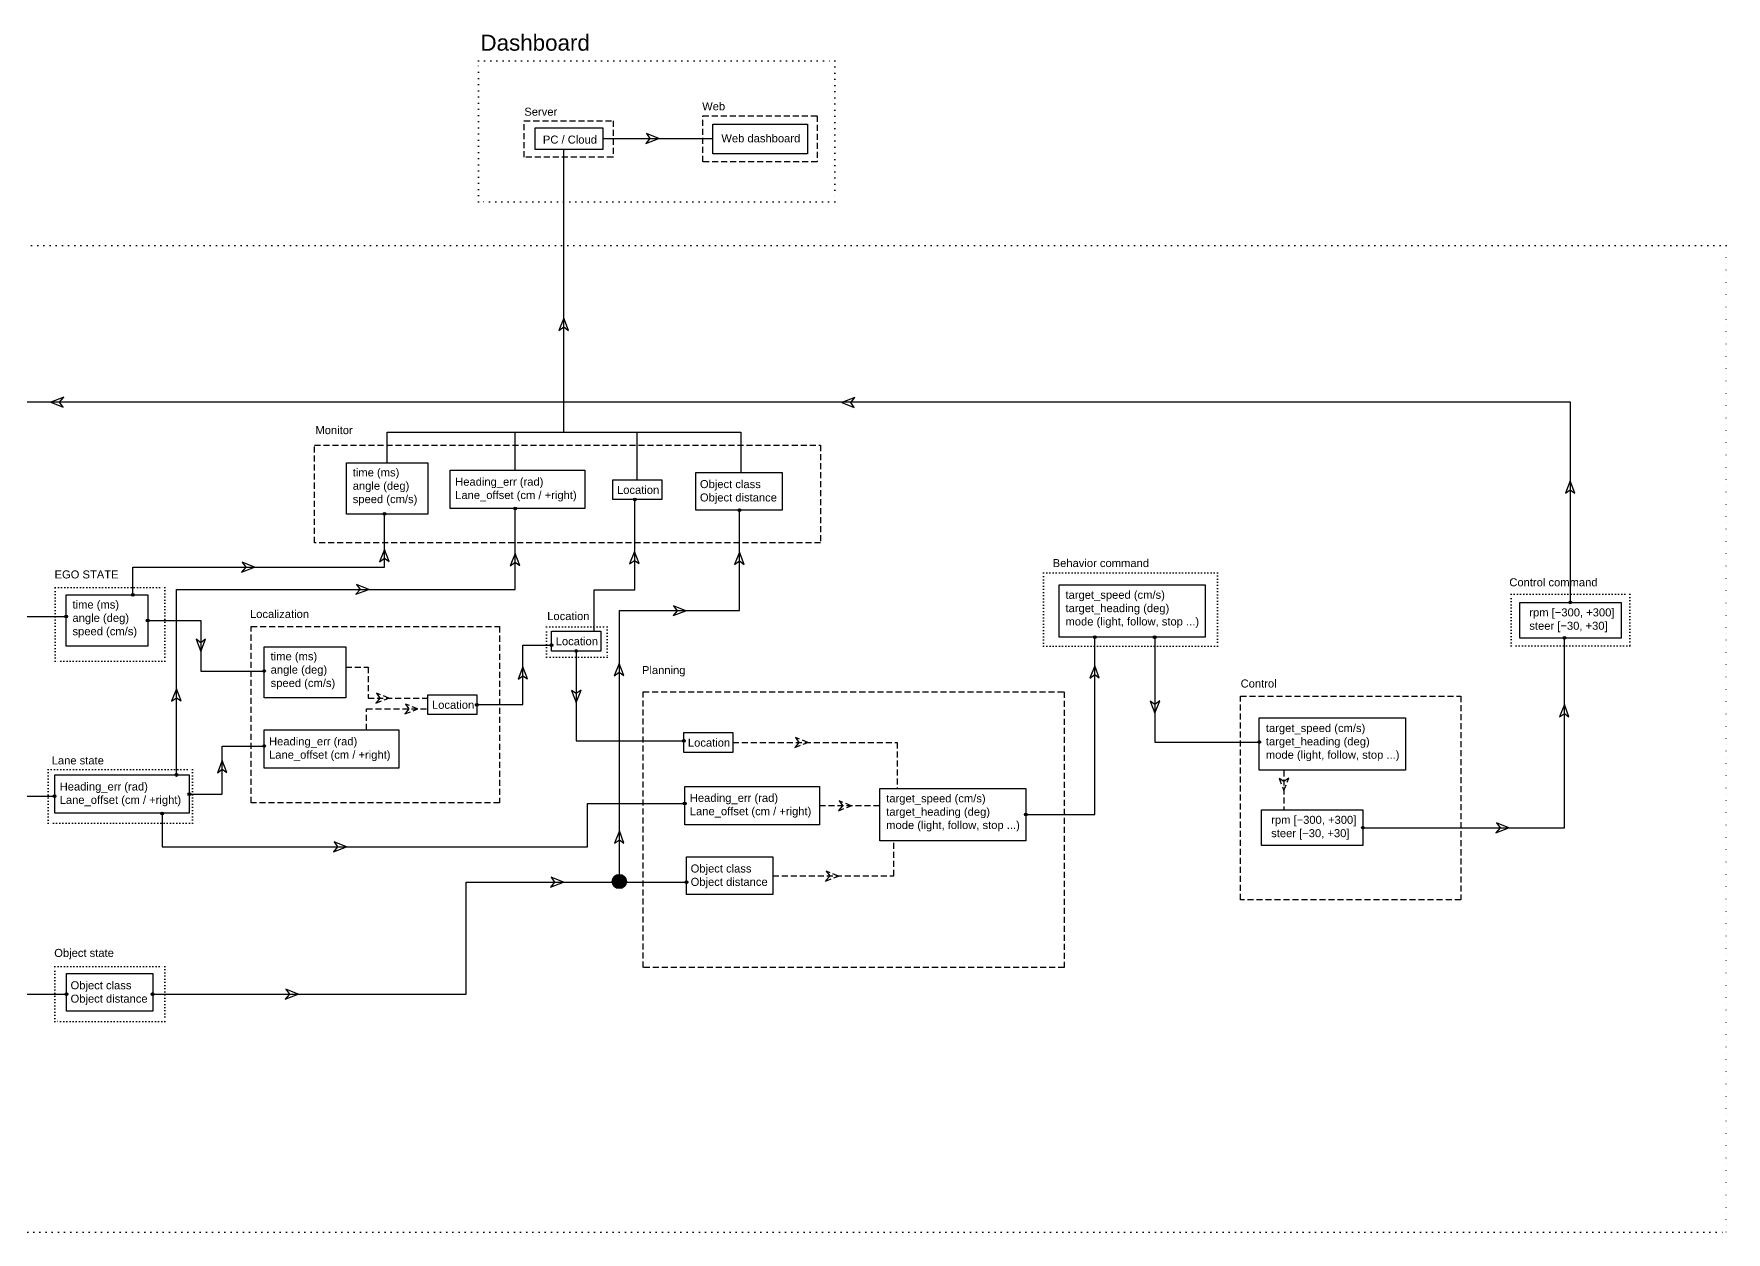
# Model space of a CAD drawing. Header units: inches. Extents: x 1717 to 3639, y 1530 to 2556.
# Drawn here: x 2582 to 3639, y 1530 to 2278 of the extents above; entities that cross this region are included whole.
import ezdxf

# ---------------------------------------------------------------- set-up
doc = ezdxf.new("R2010")
doc.units = ezdxf.units.IN
doc.header["$LTSCALE"] = 15
doc.header["$MEASUREMENT"] = 0
for name, pattern in [('DASHED2', [0.375, 0.25, -0.125]), ('DOT', [0.25, 0, -0.25]), ('DOT2', [0.125, 0, -0.125])]:
    doc.linetypes.add(name, pattern=pattern)
for name, color, linetype in [('1', 8, 'DOT'), ('algorithm', 190, 'DASHED2'), ('module', 50, 'DASHED2'), ('topic', 90, 'DOT2')]:
    doc.layers.add(name, color=color, linetype=linetype)
doc.styles.get("Standard").update_dxf_attribs({"font": 'arial.ttf'})

msp = doc.modelspace()

# ---------------------------------------------------------------- hatches: boundary and pattern name
h = msp.add_hatch(color=256)
h.dxf.hatch_style = 1
h.paths.add_polyline_path([(2958.3, 1987.4, 0.414214), (2957.5, 1988.3), (2957.5, 1986.6, 0.414214)])
h.paths.add_polyline_path([(2957.5, 1987.5), (2956.6, 1987.5, 0.004896), (2956.6, 1987.4, 0.414214), (2957.5, 1986.6)])
h.paths.add_polyline_path([(2957.5, 1988.3, 0.408489), (2956.6, 1987.5), (2957.5, 1987.5)])
h = msp.add_hatch(color=256)
h.dxf.hatch_style = 1
h.paths.add_polyline_path([(2802.1, 1978.5, 0.414214), (2801.2, 1979.4), (2801.2, 1977.6, 0.414214)])
h.paths.add_polyline_path([(2801.2, 1978.5), (2800.4, 1978.5, 0.004896), (2800.4, 1978.5, 0.414214), (2801.2, 1977.6)])
h.paths.add_polyline_path([(2801.2, 1979.4, 0.408489), (2800.4, 1978.5), (2801.2, 1978.5)])
h = msp.add_hatch(color=256)
h.dxf.hatch_style = 1
h.paths.add_polyline_path([(2883.6, 1981.9, 0.414214), (2882.8, 1982.7), (2882.8, 1981, 0.414214)])
h.paths.add_polyline_path([(2882.8, 1981.9), (2881.9, 1981.9, 0.004896), (2881.9, 1981.9, 0.414214), (2882.8, 1981)])
h.paths.add_polyline_path([(2882.8, 1982.7, 0.408489), (2881.9, 1981.9), (2882.8, 1981.9)])
h = msp.add_hatch(color=256)
h.dxf.hatch_style = 1
h.paths.add_polyline_path([(3023.9, 1980.9, 0.414214), (3023, 1981.7), (3023, 1980, 0.414214)])
h.paths.add_polyline_path([(3023, 1980.9), (3022.2, 1980.9, 0.004896), (3022.2, 1980.9, 0.414214), (3023, 1980)])
h.paths.add_polyline_path([(3023, 1981.7, 0.408489), (3022.2, 1980.9), (3023, 1980.9)])
h = msp.add_hatch(color=256)
h.dxf.hatch_style = 1
h.paths.add_polyline_path([(2644.7, 1927.9, 0.414214), (2643.9, 1928.8), (2643.9, 1927.1, 0.414214)])
h.paths.add_polyline_path([(2643.9, 1927.9), (2643, 1927.9, 0.004896), (2643, 1927.9, 0.414214), (2643.9, 1927.1)])
h.paths.add_polyline_path([(2643.9, 1928.8, 0.408489), (2643, 1927.9), (2643.9, 1927.9)])
h = msp.add_hatch(color=256)
h.dxf.hatch_style = 1
h.paths.add_polyline_path([(2603.1, 1914.4, 0.414214), (2602.2, 1915.3), (2602.2, 1913.6, 0.414214)])
h.paths.add_polyline_path([(2602.2, 1914.5), (2601.3, 1914.5, 0.004896), (2601.3, 1914.4, 0.414214), (2602.2, 1913.6)])
h.paths.add_polyline_path([(2602.2, 1915.3, 0.408489), (2601.3, 1914.5), (2602.2, 1914.5)])
h = msp.add_hatch(color=256)
h.dxf.hatch_style = 1
h.paths.add_polyline_path([(3542.9, 1923.3, 0.414214), (3542, 1924.2), (3542, 1922.5, 0.414214)])
h.paths.add_polyline_path([(3542, 1923.3), (3541.2, 1923.3, 0.004896), (3541.2, 1923.3, 0.414214), (3542, 1922.5)])
h.paths.add_polyline_path([(3542, 1924.2, 0.408489), (3541.2, 1923.3), (3542, 1923.3)])
h = msp.add_hatch(color=256)
h.dxf.hatch_style = 1
h.paths.add_polyline_path([(2654.1, 1911.9, 0.414214), (2653.2, 1912.8), (2653.2, 1911.1, 0.414214)])
h.paths.add_polyline_path([(2653.2, 1912), (2652.3, 1912, 0.004896), (2652.3, 1911.9, 0.414214), (2653.2, 1911.1)])
h.paths.add_polyline_path([(2653.2, 1912.8, 0.408489), (2652.3, 1912), (2653.2, 1912)])
h = msp.add_hatch(color=256)
h.dxf.hatch_style = 1
h.paths.add_polyline_path([(2906.4, 1896.5, 0.414214), (2905.5, 1897.4), (2905.5, 1895.6, 0.414214)])
h.paths.add_polyline_path([(2905.5, 1896.5), (2904.7, 1896.5, 0.004896), (2904.7, 1896.5, 0.414214), (2905.5, 1895.6)])
h.paths.add_polyline_path([(2905.5, 1897.4, 0.408489), (2904.7, 1896.5), (2905.5, 1896.5)])
h = msp.add_hatch(color=256)
h.dxf.hatch_style = 1
h.paths.add_polyline_path([(2921.7, 1892.9, 0.414214), (2920.9, 1893.7), (2920.9, 1892, 0.414214)])
h.paths.add_polyline_path([(2920.9, 1892.9), (2920, 1892.9, 0.004896), (2920, 1892.9, 0.414214), (2920.9, 1892)])
h.paths.add_polyline_path([(2920.9, 1893.7, 0.408489), (2920, 1892.9), (2920.9, 1892.9)])
h = msp.add_hatch(color=256)
h.dxf.hatch_style = 1
h.paths.add_polyline_path([(3245.8, 1901.6, 0.414214), (3245, 1902.5), (3245, 1900.7, 0.414214)])
h.paths.add_polyline_path([(3245, 1901.6), (3244.1, 1901.6, 0.004896), (3244.1, 1901.6, 0.414214), (3245, 1900.7)])
h.paths.add_polyline_path([(3245, 1902.5, 0.408489), (3244.1, 1901.6), (3245, 1901.6)])
h = msp.add_hatch(color=256)
h.dxf.hatch_style = 1
h.paths.add_polyline_path([(3283.2, 1901.5, 0.414214), (3282.3, 1902.3), (3282.3, 1900.6, 0.414214)])
h.paths.add_polyline_path([(3282.3, 1901.5), (3281.5, 1901.5, 0.004896), (3281.5, 1901.5, 0.414214), (3282.3, 1900.6)])
h.paths.add_polyline_path([(3282.3, 1902.3, 0.408489), (3281.5, 1901.5), (3282.3, 1901.5)])
h = msp.add_hatch(color=256)
h.dxf.hatch_style = 1
h.paths.add_polyline_path([(3539.2, 1901.1, 0.414214), (3538.3, 1901.9), (3538.3, 1900.2, 0.414214)])
h.paths.add_polyline_path([(3538.3, 1901.1), (3537.5, 1901.1, 0.004896), (3537.5, 1901.1, 0.414214), (3538.3, 1900.2)])
h.paths.add_polyline_path([(3538.3, 1901.9, 0.408489), (3537.5, 1901.1), (3538.3, 1901.1)])
h = msp.add_hatch(color=256)
h.dxf.hatch_style = 1
h.paths.add_polyline_path([(2726.9, 1880.4, 0.414214), (2726, 1881.3), (2726, 1879.5, 0.414214)])
h.paths.add_polyline_path([(2726, 1880.4), (2725.1, 1880.4, 0.004896), (2725.1, 1880.4, 0.414214), (2726, 1879.5)])
h.paths.add_polyline_path([(2726, 1881.3, 0.408489), (2725.1, 1880.4), (2726, 1880.4)])
h = msp.add_hatch(color=256)
h.dxf.hatch_style = 1
h.paths.add_polyline_path([(2859.8, 1859.3, 0.414214), (2858.9, 1860.2), (2858.9, 1858.5, 0.414214)])
h.paths.add_polyline_path([(2858.9, 1859.4), (2858.1, 1859.4, 0.004896), (2858.1, 1859.3, 0.414214), (2858.9, 1858.5)])
h.paths.add_polyline_path([(2858.9, 1860.2, 0.408489), (2858.1, 1859.4), (2858.9, 1859.4)])
h = msp.add_hatch(color=256)
h.dxf.hatch_style = 1
h.paths.add_polyline_path([(2726.8, 1833.6, 0.414214), (2725.9, 1834.4), (2725.9, 1832.7, 0.414214)])
h.paths.add_polyline_path([(2725.9, 1833.6), (2725, 1833.6, 0.004896), (2725, 1833.6, 0.414214), (2725.9, 1832.7)])
h.paths.add_polyline_path([(2725.9, 1834.4, 0.408489), (2725, 1833.6), (2725.9, 1833.6)])
h = msp.add_hatch(color=256)
h.dxf.hatch_style = 1
h.paths.add_polyline_path([(2989, 1836.9, 0.414214), (2988.1, 1837.7), (2988.1, 1836, 0.414214)])
h.paths.add_polyline_path([(2988.1, 1836.9), (2987.2, 1836.9, 0.004896), (2987.2, 1836.9, 0.414214), (2988.1, 1836)])
h.paths.add_polyline_path([(2988.1, 1837.7, 0.408489), (2987.2, 1836.9), (2988.1, 1836.9)])
h = msp.add_hatch(color=256)
h.dxf.hatch_style = 1
h.paths.add_polyline_path([(3348.6, 1836.1, 0.414214), (3347.7, 1836.9), (3347.7, 1835.2, 0.414214)])
h.paths.add_polyline_path([(3347.7, 1836.1), (3346.8, 1836.1, 0.004896), (3346.8, 1836.1, 0.414214), (3347.7, 1835.2)])
h.paths.add_polyline_path([(3347.7, 1836.9, 0.408489), (3346.8, 1836.1), (3347.7, 1836.1)])
h = msp.add_hatch(color=256)
h.dxf.hatch_style = 1
h.paths.add_polyline_path([(2672, 1815.5, 0.414214), (2671.2, 1816.3), (2671.2, 1814.6, 0.414214)])
h.paths.add_polyline_path([(2671.2, 1815.5), (2670.3, 1815.5, 0.004896), (2670.3, 1815.5, 0.414214), (2671.2, 1814.6)])
h.paths.add_polyline_path([(2671.2, 1816.3, 0.408489), (2670.3, 1815.5), (2671.2, 1815.5)])
h = msp.add_hatch(color=256)
h.dxf.hatch_style = 1
h.paths.add_polyline_path([(2595.9, 1802.2, 0.414214), (2595, 1803), (2595, 1801.3, 0.414214)])
h.paths.add_polyline_path([(2595, 1802.2), (2594.2, 1802.2, 0.004896), (2594.2, 1802.2, 0.414214), (2595, 1801.3)])
h.paths.add_polyline_path([(2595, 1803, 0.408489), (2594.2, 1802.2), (2595, 1802.2)])
h = msp.add_hatch(color=256)
h.dxf.hatch_style = 1
h.paths.add_polyline_path([(2680.1, 1803.5, 0.414214), (2679.2, 1804.4), (2679.2, 1802.7, 0.414214)])
h.paths.add_polyline_path([(2679.2, 1803.5), (2678.4, 1803.5, 0.004896), (2678.4, 1803.5, 0.414214), (2679.2, 1802.7)])
h.paths.add_polyline_path([(2679.2, 1804.4, 0.408489), (2678.4, 1803.5), (2679.2, 1803.5)])
h = msp.add_hatch(color=256)
h.dxf.hatch_style = 1
h.paths.add_polyline_path([(2989.6, 1797.7, 0.414214), (2988.7, 1798.5), (2988.7, 1796.8, 0.414214)])
h.paths.add_polyline_path([(2988.7, 1797.7), (2987.9, 1797.7, 0.004896), (2987.9, 1797.7, 0.414214), (2988.7, 1796.8)])
h.paths.add_polyline_path([(2988.7, 1798.5, 0.408489), (2987.9, 1797.7), (2988.7, 1797.7)])
h = msp.add_hatch(color=256)
h.dxf.hatch_style = 1
h.paths.add_polyline_path([(2663.1, 1791.5, 0.414214), (2662.3, 1792.4), (2662.3, 1790.7, 0.414214)])
h.paths.add_polyline_path([(2662.3, 1791.6), (2661.4, 1791.6, 0.004896), (2661.4, 1791.5, 0.414214), (2662.3, 1790.7)])
h.paths.add_polyline_path([(2662.3, 1792.4, 0.408489), (2661.4, 1791.6), (2662.3, 1791.6)])
h = msp.add_hatch(color=256)
h.dxf.hatch_style = 1
h.paths.add_polyline_path([(3202.7, 1790.8, 0.414214), (3201.8, 1791.6), (3201.8, 1789.9, 0.414214)])
h.paths.add_polyline_path([(3201.8, 1790.8), (3201, 1790.8, 0.004896), (3201, 1790.8, 0.414214), (3201.8, 1789.9)])
h.paths.add_polyline_path([(3201.8, 1791.6, 0.408489), (3201, 1790.8), (3201.8, 1790.8)])
h = msp.add_hatch(color=256)
h.dxf.hatch_style = 1
h.paths.add_polyline_path([(3413.2, 1782.6, 0.414214), (3412.3, 1783.5), (3412.3, 1781.8, 0.414214)])
h.paths.add_polyline_path([(3412.3, 1782.6), (3411.5, 1782.6, 0.004896), (3411.5, 1782.6, 0.414214), (3412.3, 1781.8)])
h.paths.add_polyline_path([(3412.3, 1783.5, 0.408489), (3411.5, 1782.6), (3412.3, 1782.6)])
h = msp.add_hatch(color=256)
h.dxf.hatch_style = 1
h.paths.add_polyline_path([(2947.8, 1753.4, 0.414214), (2943.3, 1749), (2947.8, 1749)])
h.paths.add_polyline_path([(2947.8, 1753.4), (2947.8, 1749), (2952.2, 1749, 0.414214)])
h.paths.add_polyline_path([(2952.2, 1749), (2947.8, 1749), (2943.3, 1749, 1)])
h = msp.add_hatch(color=256)
h.dxf.hatch_style = 1
h.paths.add_polyline_path([(2990.7, 1748.6, 0.414214), (2989.8, 1749.5), (2989.8, 1747.8, 0.414214)])
h.paths.add_polyline_path([(2989.8, 1748.6), (2989, 1748.6, 0.004896), (2989, 1748.6, 0.414214), (2989.8, 1747.8)])
h.paths.add_polyline_path([(2989.8, 1749.5, 0.408489), (2989, 1748.6), (2989.8, 1748.6)])
h = msp.add_hatch(color=256)
h.dxf.hatch_style = 1
h.paths.add_polyline_path([(2603.3, 1678.7, 0.414214), (2602.4, 1679.6), (2602.4, 1677.9, 0.414214)])
h.paths.add_polyline_path([(2602.4, 1678.7), (2601.6, 1678.7, 0.004896), (2601.6, 1678.7, 0.414214), (2602.4, 1677.9)])
h.paths.add_polyline_path([(2602.4, 1679.6, 0.408489), (2601.6, 1678.7), (2602.4, 1678.7)])
h = msp.add_hatch(color=256)
h.dxf.hatch_style = 1
h.paths.add_polyline_path([(2657.1, 1678.7, 0.414214), (2656.2, 1679.6), (2656.2, 1677.8, 0.414214)])
h.paths.add_polyline_path([(2656.2, 1678.7), (2655.4, 1678.7, 0.004896), (2655.4, 1678.7, 0.414214), (2656.2, 1677.8)])
h.paths.add_polyline_path([(2656.2, 1679.6, 0.408489), (2655.4, 1678.7), (2656.2, 1678.7)])

# ---------------------------------------------------------------- linework, layer by layer
for p, q in [((2937.6, 2212.8), (3006.3, 2212.8)), ((2964.4, 2209.7), (2972.5, 2212.8)), ((2967, 2212.8), (2964.4, 2209.7)), ((2972.5, 2212.8), (2964.8, 2215.9)), ((2964.8, 2215.9), (2967, 2212.8)), ((2913.2, 2029.6), (2913.2, 2206.1)), ((2913.2, 2100.7), (2910.1, 2093)), ((2910.1, 2093), (2913.2, 2095.2)), ((2916, 2093.1), (2913.2, 2100.7)), ((2913.2, 2095.2), (2916, 2093.1)), ((2600.7, 2051.3), (2592.6, 2048.2)), ((2598.1, 2048.2), (2600.7, 2051.3)), ((3094.9, 2051.2), (3086.8, 2048.1)), ((3092.4, 2048.1), (3094.9, 2051.2)), ((3542.1, 2048.3), (2320.1, 2048.3)), ((2592.6, 2048.2), (2600.3, 2045.1)), ((2600.3, 2045.1), (2598.1, 2048.2)), ((3086.8, 2048.1), (3094.5, 2045)), ((3094.5, 2045), (3092.4, 2048.1)), ((3542.1, 1923.2), (3542.1, 2048.3)), ((2802.8, 2010.4), (2802.8, 2029.6)), ((2802.8, 2029.6), (3023.7, 2029.6)), ((2882.7, 2005.8), (2882.7, 2029.6)), ((2959.1, 1999.8), (2959.1, 2029.6)), ((3023.7, 2029.6), (3023.7, 2004.4)), ((3542, 1999.1), (3538.9, 1991.4)), ((3544.8, 1991.5), (3542, 1999.1)), ((3538.9, 1991.4), (3542, 1993.5)), ((3542, 1993.5), (3544.8, 1991.5)), ((2801.2, 1945.2), (2801.2, 1978.4)), ((2882.8, 1931.4), (2882.8, 1981.9)), ((2957.5, 1931), (2957.5, 1987.5)), ((3023, 1918.1), (3023, 1980.8)), ((2801.2, 1956.3), (2798.1, 1948.6)), ((2804, 1948.7), (2801.2, 1956.3)), ((2719.9, 1945.3), (2712.2, 1948.4)), ((2712.2, 1948.4), (2714.4, 1945.3)), ((2798.1, 1948.6), (2801.2, 1950.8)), ((2801.2, 1950.8), (2804, 1948.7)), ((2882.7, 1953.8), (2879.7, 1946.1)), ((2879.7, 1946.1), (2882.7, 1948.3)), ((2885.6, 1946.2), (2882.7, 1953.8)), ((2882.7, 1948.3), (2885.6, 1946.2)), ((2957.3, 1955.1), (2954.3, 1947.4)), ((2954.3, 1947.4), (2957.3, 1949.5)), ((2960.2, 1947.5), (2957.3, 1955.1)), ((2957.3, 1949.5), (2960.2, 1947.5)), ((3022.9, 1954.6), (3019.9, 1946.9)), ((3019.9, 1946.9), (3022.9, 1949.1)), ((3025.8, 1947), (3022.9, 1954.6)), ((3022.9, 1949.1), (3025.8, 1947)), ((2643.9, 1927.9), (2643.9, 1945.2)), ((2643.9, 1945.2), (2801.2, 1945.2)), ((2711.8, 1942.2), (2719.9, 1945.3)), ((2714.4, 1945.3), (2711.8, 1942.2)), ((2671.2, 1815.5), (2671.2, 1931.4)), ((2671.2, 1931.4), (2882.8, 1931.4)), ((2783.3, 1928.3), (2791.4, 1931.4)), ((2785.9, 1931.4), (2783.3, 1928.3)), ((2791.4, 1931.4), (2783.7, 1934.5)), ((2783.7, 1934.5), (2785.9, 1931.4)), ((2932.1, 1905.2), (2932.1, 1931)), ((2932.1, 1931), (2957.5, 1931)), ((2500.4, 1914.4), (2602.2, 1914.4)), ((2947.9, 1748.6), (2947.9, 1918.1)), ((2947.9, 1918.1), (3023, 1918.1)), ((2981.4, 1915), (2989.5, 1918)), ((2983.9, 1918), (2981.4, 1915)), ((2989.5, 1918), (2981.8, 1921.1)), ((2981.8, 1921.1), (2983.9, 1918)), ((2653.2, 1911.9), (2686.3, 1911.9)), ((2686.3, 1911.9), (2686.3, 1880.4)), ((2683.5, 1900.2), (2686.3, 1892.6)), ((2686.3, 1898.1), (2683.5, 1900.2)), ((2686.3, 1892.6), (2689.4, 1900.3)), ((2689.4, 1900.3), (2686.3, 1898.1)), ((2887.6, 1859.4), (2887.6, 1896.5)), ((2887.6, 1896.5), (2905.5, 1896.5)), ((2920.9, 1892.9), (2920.9, 1836.8)), ((3245, 1790.8), (3245, 1901.5)), ((3282.4, 1901.5), (3282.4, 1836)), ((3538.3, 1782.6), (3538.3, 1901)), ((2887.6, 1883.1), (2884.6, 1875.4)), ((2890.5, 1875.5), (2887.6, 1883.1)), ((2947.8, 1885.2), (2944.7, 1877.5)), ((2950.7, 1877.6), (2947.8, 1885.2)), ((3244.9, 1883.7), (3241.8, 1876)), ((3247.7, 1876.1), (3244.9, 1883.7)), ((2686.3, 1880.4), (2726, 1880.4)), ((2884.6, 1875.4), (2887.6, 1877.5)), ((2887.6, 1877.5), (2890.5, 1875.5)), ((2944.7, 1877.5), (2947.8, 1879.6)), ((2947.8, 1879.6), (2950.7, 1877.6)), ((3241.8, 1876), (3244.9, 1878.2)), ((3244.9, 1878.2), (3247.7, 1876.1)), ((2671.1, 1869.2), (2668.1, 1861.5)), ((2668.1, 1861.5), (2671.1, 1863.7)), ((2674, 1861.7), (2671.1, 1869.2)), ((2671.1, 1863.7), (2674, 1861.7)), ((2918, 1868.3), (2920.9, 1860.7)), ((2920.9, 1866.3), (2918, 1868.3)), ((2920.9, 1860.7), (2924, 1868.4)), ((2924, 1868.4), (2920.9, 1866.3)), ((3279.6, 1861.6), (3282.4, 1854)), ((3282.4, 1859.5), (3279.6, 1861.6)), ((3282.4, 1854), (3285.5, 1861.7)), ((3285.5, 1861.7), (3282.4, 1859.5)), ((2858.9, 1859.4), (2887.6, 1859.4)), ((3538.3, 1859.4), (3535.2, 1851.7)), ((3535.2, 1851.7), (3538.3, 1853.9)), ((3541.1, 1851.8), (3538.3, 1859.4)), ((3538.3, 1853.9), (3541.1, 1851.8)), ((2699.7, 1803.5), (2699.7, 1833.5)), ((2699.7, 1833.5), (2725.9, 1833.5)), ((2920.9, 1836.8), (2988.1, 1836.8)), ((3282.4, 1836), (3347.7, 1836)), ((2699.8, 1824.6), (2696.7, 1816.9)), ((2696.7, 1816.9), (2699.8, 1819.1)), ((2702.6, 1817), (2699.8, 1824.6)), ((2699.8, 1819.1), (2702.6, 1817)), ((2558.3, 1802.2), (2595.1, 1802.2)), ((2679.2, 1803.5), (2699.7, 1803.5)), ((2928, 1770.6), (2928, 1797.7)), ((2928, 1797.7), (2988.8, 1797.7)), ((2662.3, 1791.6), (2662.3, 1770.6)), ((3201.9, 1790.8), (3245, 1790.8)), ((2947.9, 1780.6), (2944.8, 1772.9)), ((2950.7, 1773), (2947.9, 1780.6)), ((3412.4, 1782.6), (3538.3, 1782.6)), ((3495.5, 1779.4), (3503.6, 1782.5)), ((3498.1, 1782.5), (3495.5, 1779.4)), ((3503.6, 1782.5), (3495.9, 1785.6)), ((3495.9, 1785.6), (3498.1, 1782.5)), ((2662.3, 1770.6), (2928, 1770.6)), ((2769.2, 1767.5), (2777.3, 1770.6)), ((2771.8, 1770.6), (2769.2, 1767.5)), ((2777.3, 1770.6), (2769.6, 1773.7)), ((2769.6, 1773.7), (2771.8, 1770.6)), ((2944.8, 1772.9), (2947.9, 1775.1)), ((2947.9, 1775.1), (2950.7, 1773)), ((2852.1, 1678.7), (2852.1, 1748.6)), ((2852.1, 1748.6), (2989.8, 1748.6)), ((2904.8, 1745.5), (2913, 1748.6)), ((2907.4, 1748.6), (2904.8, 1745.5)), ((2913, 1748.6), (2905.3, 1751.7)), ((2905.3, 1751.7), (2907.4, 1748.6)), ((2747.2, 1678.7), (2739.5, 1681.8)), ((2739.5, 1681.8), (2741.7, 1678.7)), ((2536.8, 1678.7), (2602.4, 1678.7)), ((2656.3, 1678.7), (2852.1, 1678.7)), ((2739.1, 1675.6), (2747.2, 1678.7)), ((2741.7, 1678.7), (2739.1, 1675.6))]:
    msp.add_line(p, q)
for points in [[(3006.3, 2221.9), (3065.4, 2221.9), (3065.4, 2203.2), (3006.3, 2203.2)], [(2895.2, 2219.6), (2937.6, 2219.6), (2937.6, 2206.1), (2895.2, 2206.1)], [(2777.3, 2010.4), (2828.3, 2010.4), (2828.3, 1978.4), (2777.3, 1978.4)], [(2842.2, 2005.8), (2926.3, 2005.8), (2926.3, 1981.9), (2842.2, 1981.9)], [(2943.8, 1999.8), (2974.5, 1999.8), (2974.5, 1987.5), (2943.8, 1987.5)], [(2995.6, 2004.4), (3049.5, 2004.4), (3049.5, 1980.8), (2995.6, 1980.8)], [(2602.2, 1927.9), (2653.2, 1927.9), (2653.2, 1896), (2602.2, 1896)], [(3222.6, 1934.3), (3313.8, 1934.3), (3313.8, 1901.5), (3222.6, 1901.5)], [(3510.4, 1923.2), (3573.8, 1923.2), (3573.8, 1901), (3510.4, 1901)], [(2905.5, 1905.2), (2936.2, 1905.2), (2936.2, 1892.9), (2905.5, 1892.9)], [(2726, 1895.6), (2777, 1895.6), (2777, 1863.7), (2726, 1863.7)], [(2828.2, 1865.6), (2858.9, 1865.6), (2858.9, 1853.3), (2828.2, 1853.3)], [(3347.7, 1851.1), (3439, 1851.1), (3439, 1818.4), (3347.7, 1818.4)], [(2725.9, 1843.6), (2810, 1843.6), (2810, 1819.7), (2725.9, 1819.7)], [(2988.1, 1842), (3018.8, 1842), (3018.8, 1829.6), (2988.1, 1829.6)], [(2595.1, 1815.5), (2679.2, 1815.5), (2679.2, 1791.6), (2595.1, 1791.6)], [(2988.8, 1808.3), (3072.9, 1808.3), (3072.9, 1784.4), (2988.8, 1784.4)], [(3110.6, 1807.1), (3201.9, 1807.1), (3201.9, 1774.4), (3110.6, 1774.4)], [(3349, 1793.7), (3412.4, 1793.7), (3412.4, 1771.4), (3349, 1771.4)], [(2989.8, 1764.4), (3043.7, 1764.4), (3043.7, 1740.9), (2989.8, 1740.9)], [(2602.4, 1691.5), (2656.3, 1691.5), (2656.3, 1668), (2602.4, 1668)]]:
    msp.add_lwpolyline(points, close=True)
for centre, radius in [((2957.5, 1987.4), 0.862), ((2801.2, 1978.5), 0.862), ((2882.8, 1981.9), 0.862), ((3023, 1980.9), 0.862), ((2643.9, 1927.9), 0.862), ((2602.2, 1914.4), 0.862), ((3542, 1923.3), 0.862), ((2653.2, 1911.9), 0.862), ((2905.5, 1896.5), 0.862), ((2920.9, 1892.9), 0.862), ((3245, 1901.6), 0.862), ((3282.3, 1901.5), 0.862), ((3538.3, 1901.1), 0.862), ((2726, 1880.4), 0.862), ((2858.9, 1859.3), 0.862), ((2725.9, 1833.6), 0.862), ((2988.1, 1836.9), 0.862), ((3347.7, 1836.1), 0.862), ((2671.2, 1815.5), 0.862), ((2595, 1802.2), 0.862), ((2679.2, 1803.5), 0.862), ((2988.7, 1797.7), 0.862), ((2662.3, 1791.5), 0.862), ((3201.8, 1790.8), 0.862), ((3412.3, 1782.6), 0.862), ((2947.8, 1749), 4.45), ((2989.8, 1748.6), 0.862), ((2602.4, 1678.7), 0.862), ((2656.2, 1678.7), 0.862)]:
    msp.add_circle(centre, radius)
at = {"layer": '1'}
for points in [[(2859.8, 2261.4), (3082.4, 2261.4), (3082.4, 2173.4), (2859.8, 2173.4)], [(2185.5, 1530.1), (3639.4, 1530.1), (3639.4, 2146.1), (2185.5, 2146.1)]]:
    msp.add_lwpolyline(points, close=True, dxfattribs=at)
at = {"layer": 'algorithm'}
for p, q in [((2777, 1882.9), (2791, 1882.9)), ((2791, 1882.9), (2791, 1863.5)), ((2791, 1863.5), (2828.2, 1863.5)), ((2795.7, 1860.4), (2803.9, 1863.5)), ((2798.3, 1863.5), (2795.7, 1860.4)), ((2803.9, 1863.5), (2796.2, 1866.6)), ((2796.2, 1866.6), (2798.3, 1863.5)), ((2789.8, 1843.6), (2789.8, 1856.7)), ((2789.8, 1856.7), (2828.2, 1856.7)), ((2813.8, 1853.6), (2822, 1856.7)), ((2816.4, 1856.7), (2813.8, 1853.6)), ((2822, 1856.7), (2814.3, 1859.8)), ((2814.3, 1859.8), (2816.4, 1856.7)), ((3018.8, 1835.8), (3121.5, 1835.8)), ((3057.5, 1832.7), (3065.7, 1835.8)), ((3060.1, 1835.8), (3057.5, 1832.7)), ((3065.7, 1835.8), (3058, 1838.8)), ((3058, 1838.8), (3060.1, 1835.8)), ((3121.5, 1835.8), (3121.5, 1807.1)), ((3360.1, 1813.4), (3363, 1805.8)), ((3363, 1811.4), (3360.1, 1813.4)), ((3363, 1818.4), (3363, 1793.7)), ((3363, 1805.8), (3366.1, 1813.5)), ((3366.1, 1813.5), (3363, 1811.4)), ((3092.8, 1796.3), (3085.1, 1799.4)), ((3085.1, 1799.4), (3087.3, 1796.3)), ((3072.9, 1796.4), (3110.6, 1796.4)), ((3084.7, 1793.2), (3092.8, 1796.3)), ((3087.3, 1796.3), (3084.7, 1793.2)), ((3119.3, 1752.6), (3119.3, 1774.4)), ((3084.8, 1752.4), (3077.1, 1755.5)), ((3077.1, 1755.5), (3079.3, 1752.4)), ((3043.7, 1752.6), (3119.3, 1752.6)), ((3076.7, 1749.3), (3084.8, 1752.4)), ((3079.3, 1752.4), (3076.7, 1749.3))]:
    msp.add_line(p, q, dxfattribs=at)
at = {"layer": 'module'}
for points in [[(2888.5, 2224), (2943.9, 2224), (2943.9, 2201.2), (2888.5, 2201.2)], [(3000.1, 2227.1), (3071.5, 2227.1), (3071.5, 2198.3), (3000.1, 2198.3)], [(2757.4, 2021.4), (3073.5, 2021.4), (3073.5, 1960.5), (2757.4, 1960.5)], [(2717.9, 1908.1), (2873, 1908.1), (2873, 1798.1), (2717.9, 1798.1)], [(2962.8, 1867.5), (3225.7, 1867.5), (3225.7, 1695.2), (2962.8, 1695.2)], [(3335.9, 1864.7), (3473.5, 1864.7), (3473.5, 1737.6), (3335.9, 1737.6)]]:
    msp.add_lwpolyline(points, close=True, dxfattribs=at)
at = {"layer": 'topic'}
for points in [[(3212.9, 1941.8), (3321.6, 1941.8), (3321.6, 1895.9), (3212.9, 1895.9)], [(2595.4, 1932.6), (2664, 1932.6), (2664, 1886.6), (2595.4, 1886.6)], [(3505, 1928.3), (3579.2, 1928.3), (3579.2, 1896.1), (3505, 1896.1)], [(2902.4, 1908), (2940.2, 1908), (2940.2, 1889.1), (2902.4, 1889.1)], [(2591, 1819), (2681.2, 1819), (2681.2, 1785.4), (2591, 1785.4)], [(2595.2, 1696), (2663.9, 1696), (2663.9, 1661.5), (2595.2, 1661.5)]]:
    msp.add_lwpolyline(points, close=True, dxfattribs=at)

# ---------------------------------------------------------------- texts
at = {"char_height": 5, "attachment_point": 1}
for s, width, insert in [('{\\fArial|b0|i0|c163|p34;PC / Cloud }', 47.255, (2900.1, 2214.7)), ('{\\fArial|b0|i0|c163|p34;Web dashboard}', 52.3, (3011.6, 2215.5)), ('{\\fArial|b0|i0|c163|p34;time (ms)\\Pangle (deg)\\Pspeed (cm/s)}', 63.792, (2781.3, 2006.9)), ('{\\fArial|b0|i0|c163|p34;Heading_err (rad)\\PLane_offset (cm / +right)}', 81.945, (2845.3, 2001.1)), ('{\\fArial|b0|i0|c163|p34;Object class\\PObject distance}', 50.155, (2998.2, 1999.6)), ('{\\fArial|b0|i0|c163|p34;Location }', 62.464, (2946.4, 1996)), ('{\\fArial|b0|i0|c163|p34;time (ms)\\Pangle (deg)\\Pspeed (cm/s)}', 63.792, (2606.2, 1924.4)), ('{\\fArial|b0|i0|c163|p34;target_speed (cm/s)\\Ptarget_heading (deg)\\Pmode (light, follow, stop ...)}', 93.291, (3226.6, 1930.5)), ('rpm [−300, +300]{\\fArial|b0|i0|c163|p34;\\Psteer [}−{\\fArial|b0|i0|c163|p34;30, +30]}', 81.575, (3516.4, 1919.5)), ('{\\fArial|b0|i0|c163|p34;Location }', 62.464, (2908.1, 1901.5)), ('{\\fArial|b0|i0|c163|p34;time (ms)\\Pangle (deg)\\Pspeed (cm/s)}', 63.792, (2730, 1892.1)), ('{\\fArial|b0|i0|c163|p34;Location }', 62.464, (2830.8, 1861.8)), ('{\\fArial|b0|i0|c163|p34;target_speed (cm/s)\\Ptarget_heading (deg)\\Pmode (light, follow, stop ...)}', 93.291, (3351.8, 1847.3)), ('{\\fArial|b0|i0|c163|p34;Heading_err (rad)\\PLane_offset (cm / +right)}', 81.945, (2729, 1839)), ('{\\fArial|b0|i0|c163|p34;Location }', 62.464, (2990.7, 1838.2)), ('{\\fArial|b0|i0|c163|p34;Heading_err (rad)\\PLane_offset (cm / +right)}', 81.945, (2598.2, 1810.8)), ('{\\fArial|b0|i0|c163|p34;Heading_err (rad)\\PLane_offset (cm / +right)}', 81.945, (2991.9, 1803.7)), ('{\\fArial|b0|i0|c163|p34;target_speed (cm/s)\\Ptarget_heading (deg)\\Pmode (light, follow, stop ...)}', 93.291, (3114.6, 1803.4)), ('rpm [−300, +300]{\\fArial|b0|i0|c163|p34;\\Psteer [}−{\\fArial|b0|i0|c163|p34;30, +30]}', 81.575, (3355.1, 1790)), ('{\\fArial|b0|i0|c163|p34;Object class\\PObject distance}', 50.155, (2992.4, 1759.6)), ('{\\fArial|b0|i0|c163|p34;Object class\\PObject distance}', 50.155, (2605, 1686.7))]:
    msp.add_mtext_dynamic_manual_height_columns(s, width=width, gutter_width=25, heights=[0], dxfattribs=dict(at, insert=insert))
at = {"layer": '1', "insert": (2861.1, 2277.7), "char_height": 10, "attachment_point": 1}
msp.add_mtext_dynamic_manual_height_columns('{\\fArial|b0|i0|c163|p34;Dashboard}', width=84.52, gutter_width=25, heights=[0], dxfattribs=at)
at = {"layer": 'module', "char_height": 5, "attachment_point": 1}
for s, width, insert in [('{\\fArial|b0|i0|c163|p34;Server}', 47.307, (2888.5, 2232.1)), ('{\\fArial|b0|i0|c163|p34;Web}', 44.43, (2999.6, 2235.5)), ('{\\fArial|b0|i0|c163|p34;Monitor}', 29.225, (2758, 2033.3)), ('{\\fArial|b0|i0|c163|p34;Localization }', 52.145, (2717.1, 1918.5)), ('{\\fArial|b0|i0|c163|p34;Planning }', 73.659, (2962, 1883.5)), ('{\\fArial|b0|i0|c163|p34;Control }', 80.655, (3336, 1875.1))]:
    msp.add_mtext_dynamic_manual_height_columns(s, width=width, gutter_width=25, heights=[0], dxfattribs=dict(at, insert=insert))
at = {"layer": 'topic', "char_height": 5, "attachment_point": 1}
for s, width, insert in [('{\\fArial|b0|i0|c163|p34;Behavior command }', 63.821, (3218.6, 1950.3)), ('{\\fArial|b0|i0|c163|p34;EGO STATE}', 44.394, (2595, 1943.2)), ('{\\fArial|b0|i0|c163|p34;Control command }', 75.557, (3503.9, 1938.3)), ('{\\fArial|b0|i0|c163|p34;Location}', 32.096, (2902.8, 1917.2)), ('{\\fArial|b0|i0|c163|p34;Lane state }', 44.465, (2593.2, 1827.1)), ('{\\fArial|b0|i0|c163|p34;Object state }', 45.469, (2594.8, 1706.9))]:
    msp.add_mtext_dynamic_manual_height_columns(s, width=width, gutter_width=25, heights=[0], dxfattribs=dict(at, insert=insert))

doc.saveas('drawing.dxf')
